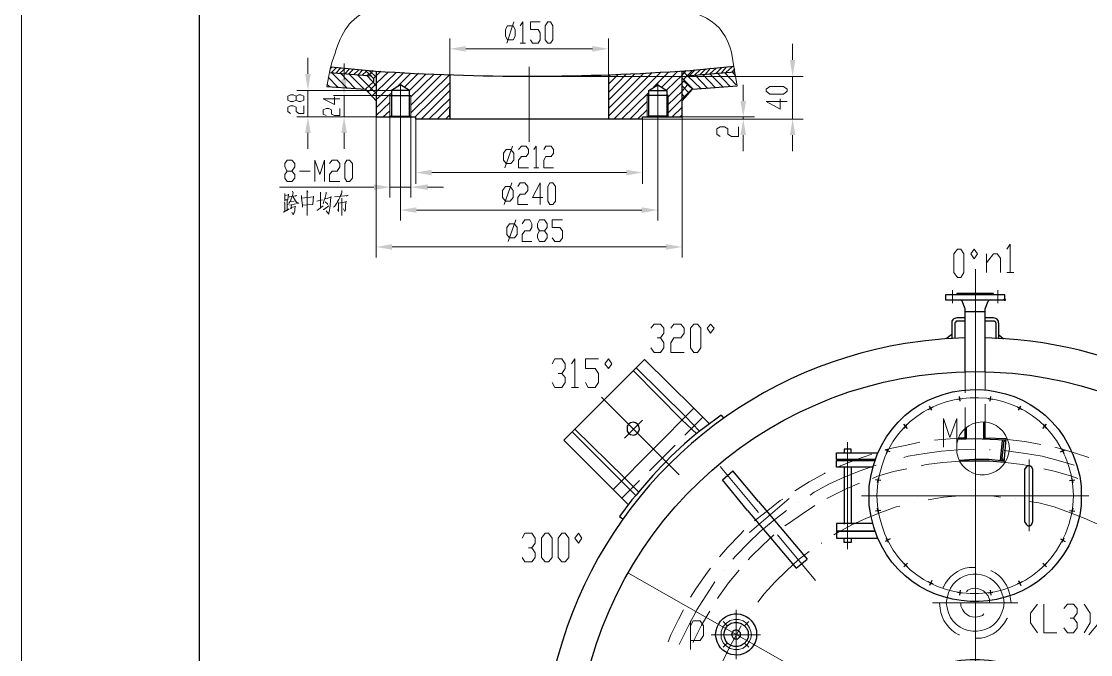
# Model space of a CAD drawing. Header units: millimetres. Extents: x 1435 to 2259, y 1083 to 2249.
# Drawn here: x 1435.3 to 1712.1, y 1474.4 to 1638.4 of the extents above; entities that cross this region are included whole.
import ezdxf

# ---------------------------------------------------------------- set-up
doc = ezdxf.new("R2010")
doc.units = ezdxf.units.MM
doc.layers.add('1', color=7, linetype='Continuous')

msp = doc.modelspace()

# ---------------------------------------------------------------- hatches: boundary and pattern name
h = msp.add_hatch(color=0)
h.dxf.hatch_style = 2
h.paths.add_polyline_path([(1550.37, 1632.02), (1550.37, 1630.58), (1546.23, 1631.3)])
h = msp.add_hatch(color=0)
h.dxf.hatch_style = 2
h.paths.add_polyline_path([(1583.13, 1632.02), (1583.13, 1630.58), (1587.27, 1631.3)])
h = msp.add_hatch(color=0)
h.dxf.hatch_style = 2
h.paths.add_polyline_path([(1634.25, 1628.42), (1635.69, 1628.42), (1634.97, 1624.1)])
h = msp.add_hatch(color=0)
h.dxf.hatch_style = 2
h.paths.add_polyline_path([(1508.79, 1624.82), (1510.23, 1624.82), (1509.51, 1620.5)])
h = msp.add_hatch(color=0)
h.dxf.hatch_style = 2
h.paths.add_polyline_path([(1518.15, 1623.38), (1519.59, 1623.38), (1518.87, 1619.24)])
h = msp.add_hatch(color=0)
h.dxf.hatch_style = 2
h.paths.add_polyline_path([(1621.47, 1617.8), (1622.91, 1617.8), (1622.19, 1613.66)])
h = msp.add_hatch(color=0)
h.dxf.hatch_style = 2
h.paths.add_polyline_path([(1508.79, 1609.52), (1510.23, 1609.52), (1509.51, 1613.66)])
h = msp.add_hatch(color=0)
h.dxf.hatch_style = 2
h.paths.add_polyline_path([(1518.15, 1609.52), (1519.59, 1609.52), (1518.87, 1613.66)])
h = msp.add_hatch(color=0)
h.dxf.hatch_style = 2
h.paths.add_polyline_path([(1621.47, 1608.98), (1622.91, 1608.98), (1622.19, 1613.12)])
h = msp.add_hatch(color=0)
h.dxf.hatch_style = 2
h.paths.add_polyline_path([(1634.25, 1608.98), (1635.69, 1608.98), (1634.97, 1613.12)])
h = msp.add_hatch(color=0)
h.dxf.hatch_style = 2
h.paths.add_polyline_path([(1541.55, 1599.98), (1541.55, 1598.54), (1537.41, 1599.26)])
h = msp.add_hatch(color=0)
h.dxf.hatch_style = 2
h.paths.add_polyline_path([(1591.95, 1599.98), (1591.95, 1598.54), (1596.09, 1599.26)])
h = msp.add_hatch(color=0)
h.dxf.hatch_style = 2
h.paths.add_polyline_path([(1526.61, 1596.2), (1526.61, 1594.76), (1530.75, 1595.48)])
h = msp.add_hatch(color=0)
h.dxf.hatch_style = 2
h.paths.add_polyline_path([(1540.47, 1596.2), (1540.47, 1594.76), (1536.15, 1595.48)])
h = msp.add_hatch(color=0)
h.dxf.hatch_style = 2
h.paths.add_polyline_path([(1537.59, 1590.26), (1537.59, 1588.82), (1533.45, 1589.54)])
h = msp.add_hatch(color=0)
h.dxf.hatch_style = 2
h.paths.add_polyline_path([(1595.91, 1590.26), (1595.91, 1588.82), (1600.05, 1589.54)])
h = msp.add_hatch(color=0)
h.dxf.hatch_style = 2
h.paths.add_polyline_path([(1531.29, 1580.72), (1531.29, 1579.28), (1527.15, 1580)])
h = msp.add_hatch(color=0)
h.dxf.hatch_style = 2
h.paths.add_polyline_path([(1602.21, 1580.72), (1602.21, 1579.28), (1606.35, 1580)])
h = msp.add_hatch(color=0)
h.dxf.hatch_style = 2
h.paths.add_polyline_path([(1689.87, 1565.96), (1689.51, 1566.14), (1689.51, 1566.5), (1689.87, 1566.68), (1690.23, 1566.5), (1690.23, 1566.14)])

# ---------------------------------------------------------------- linework, layer by layer
at = {"layer": '1', "color": 0, "lineweight": 9}
for points in [[(2259.21, 1082.84), (1435.35, 1082.84), (1435.35, 2249.06), (2259.21, 2249.06), (2259.21, 1082.84)], [(1561.17, 1633.64), (1560.63, 1634.54), (1560.63, 1636.34), (1561.17, 1637.24), (1562.61, 1637.24), (1563.15, 1636.34), (1563.15, 1634.54), (1562.61, 1633.64), (1561.17, 1633.64)], [(1560.99, 1632.74), (1562.79, 1638.32)], [(1564.41, 1637.24), (1565.13, 1638.32), (1565.13, 1632.74)], [(1567.11, 1633.64), (1567.65, 1632.74), (1569.09, 1632.74), (1569.63, 1633.64), (1569.63, 1635.44), (1569.09, 1636.34), (1567.11, 1636.34), (1567.11, 1638.32), (1569.63, 1638.32)], [(1571.61, 1632.74), (1570.89, 1633.64), (1570.89, 1637.24), (1571.61, 1638.32), (1572.33, 1638.32), (1572.87, 1637.24), (1572.87, 1633.64), (1572.33, 1632.74), (1571.61, 1632.74)], [(1546.23, 1624.64), (1546.23, 1634)], [(1587.27, 1624.64), (1587.27, 1634)], [(1550.37, 1631.3), (1583.13, 1631.3)], [(1564.41, 1632.74), (1565.85, 1632.74)], [(1634.97, 1628.42), (1634.97, 1632.56)], [(1509.51, 1624.82), (1509.51, 1628.96)], [(1518.87, 1623.38), (1518.87, 1627.52)], [(1515.45, 1626.62), (1515.09, 1625.18)], [(1515.27, 1626.08), (1515.81, 1626.62)], [(1515.63, 1625.18), (1516.89, 1626.44)], [(1519.59, 1621.22), (1515.63, 1625.18)], [(1516.71, 1625), (1517.97, 1626.26)], [(1517.79, 1625), (1519.23, 1626.26)], [(1521.75, 1621.04), (1517.97, 1625)], [(1519.05, 1624.82), (1520.31, 1626.08)], [(1520.13, 1624.82), (1521.39, 1626.08)], [(1524.09, 1620.86), (1520.13, 1624.82)], [(1521.39, 1624.64), (1522.65, 1625.9)], [(1522.47, 1624.46), (1523.73, 1625.9)], [(1523.55, 1624.46), (1524.63, 1625.54)], [(1524.63, 1625.72), (1524.45, 1625.72)], [(1524.81, 1624.28), (1525.35, 1625)], [(1527.15, 1623.92), (1525.35, 1625.72)], [(1526.43, 1625.72), (1525.53, 1624.64)], [(1527.15, 1624.28), (1528.41, 1625.54)], [(1527.15, 1622.3), (1530.39, 1625.36)], [(1527.15, 1620.14), (1532.37, 1625.18)], [(1534.35, 1625.18), (1528.41, 1619.24)], [(1532.73, 1621.58), (1536.15, 1625)], [(1534.53, 1621.4), (1538.13, 1625)], [(1535.79, 1620.5), (1540.11, 1624.82)], [(1536.15, 1618.88), (1542.09, 1624.64)], [(1536.15, 1616.72), (1544.07, 1624.64)], [(1536.15, 1614.74), (1546.23, 1624.64)], [(1566.75, 1626.62), (1566.75, 1607.18)], [(1587.27, 1613.84), (1598.61, 1625.18)], [(1587.27, 1615.82), (1596.45, 1625)], [(1587.27, 1619.96), (1591.95, 1624.82)], [(1587.27, 1617.98), (1594.11, 1624.82)], [(1587.27, 1624.1), (1587.63, 1624.64)], [(1587.27, 1622.12), (1589.79, 1624.64)], [(1588.71, 1613.12), (1600.77, 1625.18)], [(1598.97, 1621.4), (1602.93, 1625.36)], [(1601.13, 1621.4), (1605.27, 1625.54)], [(1607.43, 1625.72), (1606.35, 1624.46)], [(1607.61, 1624.46), (1606.53, 1625.54)], [(1608.15, 1624.28), (1609.77, 1625.9)], [(1608.69, 1625.36), (1608.51, 1625.72)], [(1609.59, 1624.46), (1611.03, 1625.9)], [(1610.85, 1624.46), (1612.47, 1626.08)], [(1614.99, 1621.22), (1611.75, 1624.64)], [(1612.29, 1624.64), (1613.73, 1626.26)], [(1613.55, 1624.82), (1615.17, 1626.26)], [(1616.97, 1621.4), (1613.55, 1624.82)], [(1614.99, 1624.82), (1616.61, 1626.44)], [(1618.77, 1621.58), (1615.53, 1625)], [(1616.43, 1625), (1617.87, 1626.62)], [(1620.39, 1621.94), (1617.33, 1625.18)], [(1617.69, 1625.18), (1619.31, 1626.62)], [(1619.13, 1625.18), (1620.03, 1626.08)], [(1620.21, 1624.28), (1619.31, 1625.36)], [(1515.09, 1621.58), (1514.37, 1622.12)], [(1517.25, 1621.4), (1514.73, 1623.92)], [(1525.35, 1621.58), (1522.47, 1624.46)], [(1526.43, 1622.66), (1524.63, 1624.46)], [(1527.15, 1622.3), (1525.53, 1620.5), (1524.99, 1620.14)], [(1525.89, 1624.28), (1526.07, 1624.28)], [(1527.15, 1621.76), (1526.43, 1622.66)], [(1527.15, 1624.28), (1526.61, 1623.74)], [(1533.45, 1621.94), (1533.45, 1606.46)], [(1537.23, 1613.66), (1546.23, 1622.48)], [(1566.75, 1624.1), (1637.67, 1624.1)], [(1600.05, 1622.3), (1600.05, 1606.46)], [(1602.39, 1620.68), (1606.35, 1624.46)], [(1602.75, 1618.88), (1606.35, 1622.48)], [(1606.89, 1623.2), (1606.35, 1623.74)], [(1606.89, 1623.02), (1606.35, 1622.48)], [(1607.79, 1621.94), (1606.35, 1620.32)], [(1608.15, 1619.78), (1606.35, 1621.76)], [(1609.23, 1620.86), (1606.89, 1623.2)], [(1611.21, 1621.04), (1607.79, 1624.28)], [(1613.01, 1621.04), (1609.77, 1624.46)], [(1622.19, 1617.8), (1622.19, 1621.94)], [(1634.97, 1624.1), (1634.97, 1613.12)], [(1508.43, 1617.98), (1507.71, 1617.62), (1507.17, 1617.62), (1506.45, 1617.98), (1506.45, 1619.06), (1505.73, 1619.42), (1505.01, 1619.42), (1504.29, 1619.06), (1504.29, 1617.98), (1505.01, 1617.62), (1505.73, 1617.62), (1506.45, 1617.98)], [(1506.45, 1619.06), (1507.17, 1619.42), (1507.71, 1619.42), (1508.43, 1619.06), (1508.43, 1617.98)], [(1531.11, 1620.5), (1506.63, 1620.5)], [(1509.51, 1620.5), (1509.51, 1613.66)], [(1530.75, 1619.24), (1516.17, 1619.24)], [(1518.87, 1619.24), (1518.87, 1613.66)], [(1527.15, 1619.78), (1526.43, 1620.5), (1525.35, 1621.58)], [(1527.15, 1620.14), (1526.25, 1619.24), (1526.07, 1619.06)], [(1527.15, 1618.16), (1528.41, 1619.24)], [(1527.15, 1616), (1530.39, 1619.24)], [(1530.39, 1619.24), (1531.11, 1619.78)], [(1530.75, 1613.66), (1530.75, 1619.24)], [(1536.15, 1613.66), (1536.15, 1619.24)], [(1538.85, 1613.12), (1546.23, 1620.5)], [(1590.69, 1613.12), (1597.71, 1619.96)], [(1597.35, 1613.66), (1597.35, 1619.24)], [(1602.75, 1616.9), (1606.35, 1620.32)], [(1602.75, 1613.66), (1602.75, 1619.24)], [(1608.87, 1620.86), (1606.35, 1618.34)], [(1607.07, 1618.7), (1606.35, 1619.6)], [(1633.53, 1620.32), (1632.63, 1619.6), (1629.03, 1619.6), (1628.13, 1620.32), (1628.13, 1620.86), (1629.03, 1621.58), (1632.63, 1621.58), (1633.53, 1620.86), (1633.53, 1620.32)], [(1505.01, 1614.56), (1504.29, 1615.1), (1504.29, 1616.18), (1505.01, 1616.54), (1505.73, 1616.54), (1506.45, 1616.18), (1506.45, 1615.1), (1507.17, 1614.56), (1508.43, 1614.56), (1508.43, 1616.54)], [(1516.35, 1618.88), (1516.35, 1616.9), (1513.47, 1618.34), (1517.79, 1618.34)], [(1527.15, 1618.16), (1527.15, 1617.98)], [(1527.15, 1614.02), (1530.75, 1617.44)], [(1540.83, 1613.12), (1546.23, 1618.34)], [(1542.99, 1613.12), (1546.23, 1616.36)], [(1592.85, 1613.12), (1597.35, 1617.62)], [(1602.75, 1614.74), (1606.35, 1618.34)], [(1631.73, 1618.34), (1631.73, 1615.64), (1628.13, 1617.62), (1633.53, 1617.62)], [(1530.75, 1613.66), (1506.63, 1613.66)], [(1514.19, 1614.02), (1513.47, 1614.38), (1513.47, 1615.46), (1514.19, 1615.82), (1514.91, 1615.82), (1515.63, 1615.46), (1515.63, 1614.38), (1516.35, 1614.02), (1517.79, 1614.02), (1517.79, 1615.82)], [(1530.75, 1613.66), (1516.17, 1613.66)], [(1527.15, 1613.66), (1527.15, 1577.3)], [(1528.95, 1613.66), (1530.75, 1615.28)], [(1530.75, 1613.66), (1530.75, 1592.78)], [(1536.15, 1613.66), (1536.15, 1592.78)], [(1545.15, 1613.12), (1546.23, 1614.2)], [(1594.83, 1613.12), (1597.35, 1615.46)], [(1603.83, 1613.66), (1606.35, 1616.18)], [(1605.81, 1613.66), (1606.35, 1614.2)], [(1606.35, 1613.66), (1606.35, 1577.3)], [(1606.35, 1613.66), (1625.07, 1613.66)], [(1622.19, 1613.66), (1622.19, 1613.12)], [(1537.41, 1613.12), (1537.41, 1596.38)], [(1566.75, 1613.12), (1637.67, 1613.12)], [(1596.09, 1613.12), (1596.09, 1596.38)], [(1616.25, 1608.62), (1615.35, 1609.16), (1615.35, 1610.6), (1616.25, 1611.14), (1617.33, 1611.14), (1618.23, 1610.6), (1618.23, 1609.16), (1619.13, 1608.62), (1620.93, 1608.62), (1620.93, 1611.14)], [(1622.19, 1613.12), (1625.07, 1613.12)], [(1509.51, 1609.52), (1509.51, 1605.38)], [(1518.87, 1609.52), (1518.87, 1605.38)], [(1533.45, 1609.52), (1533.45, 1586.84)], [(1600.05, 1609.52), (1600.05, 1586.84)], [(1622.19, 1608.98), (1622.19, 1604.84)], [(1634.97, 1608.98), (1634.97, 1604.84)], [(1560.81, 1601.6), (1560.09, 1602.5), (1560.09, 1604.3), (1560.81, 1605.2), (1562.07, 1605.2), (1562.79, 1604.3), (1562.79, 1602.5), (1562.07, 1601.6), (1560.81, 1601.6)], [(1560.45, 1600.52), (1562.43, 1606.1)], [(1564.05, 1605.2), (1564.77, 1606.1), (1566.03, 1606.1), (1566.57, 1605.2), (1566.57, 1604.3), (1566.03, 1603.4), (1564.77, 1603.4), (1564.05, 1602.5), (1564.05, 1600.52), (1566.57, 1600.52)], [(1568.01, 1605.2), (1568.55, 1606.1), (1568.55, 1600.52)], [(1570.53, 1605.2), (1571.07, 1606.1), (1572.51, 1606.1), (1573.05, 1605.2), (1573.05, 1604.3), (1572.51, 1603.4), (1571.07, 1603.4), (1570.53, 1602.5), (1570.53, 1600.52), (1573.05, 1600.52)], [(1504.11, 1596.92), (1503.57, 1597.82), (1503.57, 1598.72), (1504.11, 1599.62), (1505.37, 1599.62), (1506.09, 1600.7), (1506.09, 1601.6), (1505.37, 1602.5), (1504.11, 1602.5), (1503.57, 1601.6), (1503.57, 1600.7), (1504.11, 1599.62)], [(1511.31, 1596.92), (1511.31, 1602.5), (1512.57, 1598.72), (1513.83, 1602.5), (1513.83, 1596.92)], [(1515.09, 1601.6), (1515.81, 1602.5), (1517.07, 1602.5), (1517.79, 1601.6), (1517.79, 1600.7), (1517.07, 1599.62), (1515.81, 1599.62), (1515.09, 1598.72), (1515.09, 1596.92), (1517.79, 1596.92)], [(1519.59, 1596.92), (1519.05, 1597.82), (1519.05, 1601.6), (1519.59, 1602.5), (1520.31, 1602.5), (1521.03, 1601.6), (1521.03, 1597.82), (1520.31, 1596.92), (1519.59, 1596.92)], [(1505.37, 1599.62), (1506.09, 1598.72), (1506.09, 1597.82), (1505.37, 1596.92), (1504.11, 1596.92)], [(1507.35, 1599.62), (1510.05, 1599.62)], [(1568.01, 1600.52), (1569.27, 1600.52)], [(1541.55, 1599.26), (1591.95, 1599.26)], [(1526.61, 1595.48), (1502.13, 1595.48)], [(1505.55, 1594.4), (1505.73, 1594.04), (1505.55, 1593.32), (1505.19, 1592.42), (1505.01, 1591.88), (1504.65, 1591.52), (1504.65, 1591.34)], [(1509.33, 1594.58), (1509.51, 1594.22), (1509.33, 1594.4), (1509.33, 1588.1), (1509.33, 1588.28), (1509.33, 1588.64)], [(1512.75, 1594.22), (1512.75, 1594.04), (1512.75, 1590.26)], [(1514.19, 1594.22), (1514.19, 1593.86), (1514.01, 1592.78), (1513.65, 1591.88), (1513.47, 1591.16)], [(1536.15, 1595.48), (1530.75, 1595.48)], [(1540.47, 1595.48), (1544.61, 1595.48)], [(1560.63, 1591.88), (1559.91, 1592.78), (1559.91, 1594.58), (1560.63, 1595.66), (1561.89, 1595.66), (1562.61, 1594.58), (1562.61, 1592.78), (1561.89, 1591.88), (1560.63, 1591.88)], [(1560.27, 1590.98), (1562.25, 1596.56)], [(1563.87, 1595.66), (1564.41, 1596.56), (1565.67, 1596.56), (1566.39, 1595.66), (1566.39, 1594.58), (1565.67, 1593.68), (1564.41, 1593.68), (1563.87, 1592.78), (1563.87, 1590.98), (1566.39, 1590.98)], [(1570.35, 1592.78), (1567.65, 1592.78), (1569.63, 1596.56), (1569.63, 1590.98)], [(1572.15, 1590.98), (1571.61, 1591.88), (1571.61, 1595.66), (1572.15, 1596.56), (1572.87, 1596.56), (1573.59, 1595.66), (1573.59, 1591.88), (1572.87, 1590.98), (1572.15, 1590.98)], [(1503.39, 1591.52), (1503.57, 1591.34), (1503.57, 1589.18), (1503.21, 1589), (1504.65, 1589.9)], [(1503.57, 1593.86), (1503.57, 1591.88), (1503.57, 1592.24), (1504.29, 1592.24), (1504.29, 1592.24), (1504.47, 1593.68), (1504.47, 1593.5), (1503.57, 1593.32)], [(1504.11, 1592.24), (1504.11, 1589.36)], [(1504.65, 1592.96), (1504.83, 1592.96), (1506.63, 1593.32), (1506.63, 1593.32), (1506.27, 1593.14)], [(1505.91, 1591.88), (1505.19, 1591.7)], [(1505.73, 1592.96), (1506.63, 1591.34), (1507.17, 1591.34), (1506.63, 1591.52), (1506.45, 1591.7)], [(1507.89, 1593.32), (1507.89, 1592.6), (1508.07, 1590.8), (1508.07, 1590.26)], [(1507.89, 1592.6), (1510.95, 1592.96), (1510.95, 1593.14), (1510.77, 1590.98), (1510.77, 1590.98), (1508.07, 1590.8)], [(1511.85, 1591.88), (1513.29, 1592.24)], [(1514.01, 1591.7), (1514.55, 1591.16), (1514.55, 1590.98)], [(1516.35, 1592.96), (1519.95, 1593.32), (1519.77, 1593.32), (1519.41, 1593.14)], [(1517.25, 1591.7), (1517.43, 1591.16), (1517.43, 1589.18), (1517.25, 1589.54), (1517.43, 1590.08)], [(1517.43, 1591.34), (1519.41, 1591.7), (1519.41, 1591.88), (1519.23, 1590.8), (1519.23, 1589.9), (1519.23, 1589.54), (1519.05, 1589.18), (1519.05, 1589.18), (1518.69, 1589.9), (1519.05, 1589.18)], [(1518.33, 1592.6), (1518.33, 1592.42), (1518.33, 1592.24), (1518.33, 1588.1), (1518.33, 1589)], [(1504.65, 1591.16), (1504.11, 1590.98)], [(1504.83, 1590.8), (1506.27, 1591.16)], [(1505.37, 1590.8), (1505.19, 1590.44), (1505.19, 1589.9), (1505.01, 1590.08), (1505.55, 1590.26), (1506.27, 1590.44), (1506.27, 1590.44), (1506.09, 1590.08), (1506.09, 1589.36), (1505.91, 1588.82), (1505.73, 1588.46), (1505.73, 1588.28), (1505.37, 1589), (1505.73, 1588.28)], [(1511.85, 1589.54), (1512.03, 1589.54), (1513.47, 1590.62)], [(1513.47, 1589.72), (1513.65, 1589.72), (1514.91, 1590.62)], [(1537.59, 1589.54), (1595.91, 1589.54)], [(1561.71, 1582.34), (1560.99, 1583.24), (1560.99, 1585.04), (1561.71, 1585.94), (1562.97, 1585.94), (1563.69, 1585.04), (1563.69, 1583.24), (1562.97, 1582.34), (1561.71, 1582.34)], [(1561.35, 1581.44), (1563.33, 1587.02)], [(1564.95, 1585.94), (1565.67, 1587.02), (1566.93, 1587.02), (1567.47, 1585.94), (1567.47, 1585.04), (1566.93, 1584.14), (1565.67, 1584.14), (1564.95, 1583.24), (1564.95, 1581.44), (1567.47, 1581.44)], [(1569.45, 1581.44), (1568.91, 1582.34), (1568.91, 1583.24), (1569.45, 1584.14), (1570.71, 1584.14), (1571.43, 1585.04), (1571.43, 1585.94), (1570.71, 1587.02), (1569.45, 1587.02), (1568.91, 1585.94), (1568.91, 1585.04), (1569.45, 1584.14)], [(1572.69, 1582.34), (1573.41, 1581.44), (1574.67, 1581.44), (1575.39, 1582.34), (1575.39, 1584.14), (1574.67, 1585.04), (1572.69, 1585.04), (1572.69, 1587.02), (1575.39, 1587.02)], [(1570.71, 1584.14), (1571.43, 1583.24), (1571.43, 1582.34), (1570.71, 1581.44), (1569.45, 1581.44)], [(1690.41, 1579.46), (1691.31, 1580.72), (1691.31, 1573.34)], [(1531.29, 1580), (1602.21, 1580)], [(1677.63, 1572.08), (1676.73, 1573.34), (1676.73, 1578.2), (1677.63, 1579.46), (1678.53, 1579.46), (1679.25, 1578.2), (1679.25, 1573.34), (1678.53, 1572.08), (1677.63, 1572.08)], [(1681.05, 1578.2), (1681.95, 1579.46), (1682.85, 1578.2), (1681.95, 1576.94), (1681.05, 1578.2)], [(1685.19, 1573.34), (1685.19, 1578.2)], [(1685.19, 1575.86), (1686.99, 1578.2), (1687.89, 1578.2), (1688.79, 1577.12), (1688.79, 1573.34)], [(1682.31, 1454.36), (1682.31, 1574.24)], [(1690.41, 1573.34), (1692.21, 1573.34)], [(1676.37, 1565.42), (1676.37, 1568.84)], [(1688.07, 1565.42), (1688.07, 1568.84)], [(1598.25, 1558.94), (1599.15, 1560.02), (1600.77, 1560.02), (1601.67, 1558.94), (1601.67, 1557.68), (1600.77, 1556.42), (1599.87, 1556.42)], [(1603.47, 1558.94), (1604.19, 1560.02), (1605.99, 1560.02), (1606.89, 1558.94), (1606.89, 1557.68), (1605.99, 1556.42), (1604.19, 1556.42), (1603.47, 1555.16), (1603.47, 1552.64), (1606.89, 1552.64)], [(1609.41, 1552.64), (1608.51, 1553.9), (1608.51, 1558.94), (1609.41, 1560.02), (1610.31, 1560.02), (1611.21, 1558.94), (1611.21, 1553.9), (1610.31, 1552.64), (1609.41, 1552.64)], [(1612.83, 1558.94), (1613.73, 1560.02), (1614.63, 1558.94), (1613.73, 1557.68), (1612.83, 1558.94)], [(1600.77, 1556.42), (1601.67, 1555.16), (1601.67, 1553.9), (1600.77, 1552.64), (1599.15, 1552.64), (1598.25, 1553.9)], [(1572.69, 1549.76), (1573.41, 1551.02), (1575.21, 1551.02), (1576.11, 1549.76), (1576.11, 1548.5), (1575.21, 1547.24), (1574.31, 1547.24)], [(1577.73, 1549.76), (1578.63, 1551.02), (1578.63, 1543.64)], [(1581.33, 1544.9), (1582.05, 1543.64), (1583.85, 1543.64), (1584.75, 1544.9), (1584.75, 1547.24), (1583.85, 1548.5), (1581.33, 1548.5), (1581.33, 1551.02), (1584.75, 1551.02)], [(1586.37, 1549.76), (1587.27, 1551.02), (1588.17, 1549.76), (1587.27, 1548.5), (1586.37, 1549.76)], [(1575.21, 1547.24), (1576.11, 1546.16), (1576.11, 1544.9), (1575.21, 1543.64), (1573.41, 1543.64), (1572.69, 1544.9)], [(1679.61, 1542.2), (1679.61, 1547.78)], [(1684.83, 1543.1), (1684.83, 1547.78)], [(1682.31, 1544.9), (1682.31, 1486.22)], [(1577.73, 1543.64), (1579.53, 1543.64)], [(1605.63, 1520.96), (1585.47, 1541.12)], [(1684.83, 1534.64), (1684.83, 1539.32)], [(1607.25, 1536.08), (1610.85, 1532.3)], [(1679.61, 1532.84), (1679.61, 1538.42)], [(1591.41, 1530.5), (1596.09, 1535.18)], [(1606.35, 1535.18), (1610.13, 1531.58)], [(1607.07, 1531.22), (1611.75, 1535.9)], [(1674.03, 1528.16), (1674.03, 1535.54), (1675.65, 1530.68), (1677.45, 1535.54), (1677.45, 1528.16)], [(1677.99, 1530.5), (1673.49, 1530.14), (1671.69, 1529.96)], [(1597.89, 1522.04), (1604.55, 1528.7)], [(1649.19, 1529.42), (1649.19, 1501.7)], [(1667.91, 1529.42), (1664.49, 1528.7), (1660.17, 1527.8), (1658.91, 1527.44)], [(1699.23, 1528.88), (1695.09, 1529.6), (1690.59, 1530.14)], [(1711.65, 1525.46), (1708.41, 1526.54), (1704.09, 1527.8), (1702.83, 1528.16)], [(1655.49, 1526.36), (1651.53, 1524.92), (1647.39, 1523.3), (1646.85, 1522.94)], [(1682.31, 1527.62), (1677.81, 1527.44), (1673.49, 1527.08), (1669.17, 1526.54), (1664.85, 1525.82), (1663.77, 1525.46)], [(1685.91, 1527.44), (1686.09, 1527.44)], [(1707.87, 1523.48), (1703.73, 1524.74), (1699.59, 1525.82), (1695.27, 1526.54), (1690.95, 1527.08), (1689.69, 1527.26)], [(1696.17, 1506.38), (1696.17, 1524.92)], [(1626.15, 1511.24), (1616.25, 1523.12)], [(1656.57, 1523.48), (1652.43, 1522.04), (1648.29, 1520.42), (1644.51, 1518.62), (1640.55, 1516.46), (1639.47, 1515.74)], [(1664.49, 1522.58), (1661.07, 1521.86), (1656.93, 1520.6), (1655.67, 1520.06)], [(1660.17, 1524.56), (1660.17, 1524.56)], [(1678.35, 1524.56), (1673.85, 1524.2), (1669.53, 1523.66), (1668.27, 1523.3)], [(1696.17, 1523.3), (1694.37, 1523.66), (1690.05, 1524.2)], [(1708.77, 1520.06), (1707.15, 1520.6), (1703.01, 1521.86), (1699.95, 1522.58)], [(1711.47, 1522.22), (1711.47, 1522.22)], [(1590.69, 1514.84), (1595.37, 1519.52)], [(1591.41, 1520.24), (1595.01, 1516.64)], [(1643.43, 1521.5), (1643.25, 1521.32), (1639.29, 1519.16), (1635.51, 1516.82)], [(1590.69, 1519.34), (1594.29, 1515.74)], [(1652.25, 1518.8), (1648.83, 1517.36), (1644.87, 1515.38), (1643.79, 1514.84)], [(1711.65, 1479.56), (1745.13, 1519.34)], [(1623.81, 1506.02), (1634.07, 1514.84)], [(1632.45, 1514.66), (1631.73, 1514.3), (1628.13, 1511.42), (1625.07, 1509.08)], [(1711.65, 1515.56), (1652.79, 1515.56)], [(1688.79, 1515.2), (1686.45, 1515.56), (1682.31, 1515.56), (1678.17, 1515.56), (1674.03, 1515.2), (1670.07, 1514.48)], [(1692.57, 1514.84), (1692.57, 1514.84)], [(1713.99, 1508.18), (1710.39, 1509.8), (1706.61, 1511.24), (1702.65, 1512.68), (1698.69, 1513.76), (1696.17, 1514.12)], [(1633.35, 1511.78), (1629.93, 1509.08), (1626.51, 1506.2), (1623.45, 1503.32), (1620.39, 1500.08), (1619.49, 1499.18)], [(1640.73, 1513.04), (1637.49, 1510.88), (1633.89, 1508.36), (1632.99, 1507.82)], [(1636.41, 1513.76), (1636.41, 1513.76)], [(1662.69, 1512.86), (1661.79, 1512.68), (1657.83, 1511.24), (1654.05, 1509.8), (1650.27, 1508), (1646.67, 1506.02), (1645.59, 1505.48)], [(1666.47, 1513.76), (1666.47, 1513.76)], [(1628.67, 1508.36), (1628.67, 1508.36)], [(1564.95, 1504.58), (1565.67, 1505.84), (1567.47, 1505.84), (1568.37, 1504.58), (1568.37, 1503.32), (1567.47, 1502.06), (1566.57, 1502.06)], [(1570.89, 1498.46), (1569.99, 1499.54), (1569.99, 1504.58), (1570.89, 1505.84), (1571.79, 1505.84), (1572.69, 1504.58), (1572.69, 1499.54), (1571.79, 1498.46), (1570.89, 1498.46)], [(1575.21, 1498.46), (1574.31, 1499.54), (1574.31, 1504.58), (1575.21, 1505.84), (1576.11, 1505.84), (1577.01, 1504.58), (1577.01, 1499.54), (1576.11, 1498.46), (1575.21, 1498.46)], [(1578.63, 1504.58), (1579.53, 1505.84), (1580.43, 1504.58), (1579.53, 1503.32), (1578.63, 1504.58)], [(1622.37, 1506.56), (1621.29, 1505.48), (1618.23, 1502.24), (1616.07, 1499.72)], [(1630.11, 1505.48), (1627.23, 1502.78), (1624.17, 1499.72), (1623.45, 1499)], [(1640.91, 1493.6), (1631.01, 1505.48)], [(1642.35, 1503.32), (1642.53, 1503.32)], [(1567.47, 1502.06), (1568.37, 1500.8), (1568.37, 1499.54), (1567.47, 1498.46), (1565.67, 1498.46), (1564.95, 1499.54)], [(1639.29, 1501.16), (1636.41, 1499), (1633.35, 1496.12), (1630.47, 1493.24), (1627.59, 1490.18), (1625.97, 1488.02)], [(1642.35, 1467.14), (1592.31, 1495.58)], [(1613.73, 1496.84), (1612.47, 1495.22), (1609.95, 1491.44), (1608.51, 1489.28)], [(1621.11, 1496.3), (1618.41, 1493.06), (1615.89, 1489.46), (1615.53, 1488.92)], [(1617.15, 1496.3), (1617.15, 1496.3)], [(1614.81, 1493.24), (1612.47, 1489.64), (1610.13, 1486.04), (1608.15, 1482.26), (1606.17, 1478.3), (1605.63, 1477.04)], [(1693.29, 1487.84), (1671.15, 1487.84)], [(1685.91, 1487.84), (1686.09, 1487.84)], [(1691.49, 1487.84), (1691.49, 1487.84)], [(1698.33, 1487.48), (1696.53, 1485.14), (1696.53, 1482.62), (1698.33, 1480.1)], [(1699.95, 1487.48), (1699.95, 1480.1), (1703.37, 1480.1)], [(1705.17, 1486.4), (1706.07, 1487.48), (1707.69, 1487.48), (1708.59, 1486.4), (1708.59, 1485.14), (1707.69, 1483.88), (1706.79, 1483.88)], [(1710.39, 1487.48), (1712.01, 1485.14), (1712.01, 1482.62), (1710.39, 1480.1)], [(1606.71, 1486.04), (1605.45, 1483.52), (1603.47, 1479.56), (1602.75, 1477.76)], [(1613.55, 1485.68), (1611.39, 1482.08), (1609.41, 1478.12), (1609.23, 1477.58)], [(1620.39, 1486.04), (1620.39, 1473.26)], [(1623.81, 1484.96), (1623.81, 1484.96)], [(1707.69, 1483.88), (1708.59, 1482.62), (1708.59, 1481.36), (1707.69, 1480.1), (1706.07, 1480.1), (1705.17, 1481.36)], [(1608.51, 1475.78), (1608.51, 1483.16)], [(1608.51, 1481.9), (1609.23, 1483.16), (1611.03, 1483.16), (1611.93, 1481.9), (1611.93, 1479.38), (1611.03, 1478.12), (1608.51, 1478.12)], [(1621.65, 1481.9), (1620.57, 1479.92), (1618.59, 1476.32), (1616.79, 1472.54), (1615.35, 1468.76), (1614.09, 1464.8), (1613.91, 1464.8)], [(1618.05, 1481.9), (1616.97, 1482.98)], [(1622.55, 1481.9), (1623.63, 1482.98)], [(1626.69, 1479.56), (1613.91, 1479.56)], [(1618.05, 1477.4), (1616.97, 1476.32)], [(1622.55, 1477.4), (1623.63, 1476.32)]]:
    msp.add_lwpolyline(points, dxfattribs=at)
at = {"layer": '1', "color": 0, "lineweight": 25}
for points in [[(2240.67, 1101.2), (1481.43, 1101.2), (1481.43, 2230.7), (2240.67, 2230.7), (2240.67, 1101.2)], [(1515.09, 1625.18), (1526.07, 1624.28)], [(1526.61, 1622.84), (1526.61, 1623.56), (1524.45, 1625.72)], [(1527.15, 1625.54), (1527.15, 1613.66), (1537.41, 1613.66)], [(1546.23, 1624.64), (1546.23, 1613.12)], [(1587.27, 1624.64), (1587.27, 1613.12)], [(1606.35, 1613.66), (1606.35, 1625.54)], [(1606.89, 1622.84), (1606.89, 1623.56), (1609.05, 1625.72)], [(1607.43, 1624.28), (1620.03, 1625.36)], [(1526.61, 1622.84), (1524.45, 1620.86), (1527.15, 1617.8)], [(1536.33, 1613.66), (1535.79, 1613.84), (1535.79, 1620.5), (1533.45, 1621.94), (1531.11, 1620.5), (1531.11, 1613.84), (1530.57, 1613.66)], [(1597.17, 1613.66), (1597.71, 1613.84), (1597.71, 1620.5), (1600.05, 1621.94), (1602.39, 1620.5), (1602.39, 1613.84), (1602.93, 1613.66)], [(1606.89, 1622.84), (1609.05, 1620.86), (1606.35, 1617.8)], [(1609.05, 1620.86), (1620.57, 1621.76)], [(1514.37, 1621.58), (1524.45, 1620.86)], [(1530.75, 1619.24), (1536.15, 1619.24)], [(1535.79, 1620.5), (1531.11, 1620.5)], [(1602.75, 1619.24), (1597.35, 1619.24)], [(1597.71, 1620.5), (1602.39, 1620.5)], [(1531.11, 1613.84), (1535.79, 1613.84)], [(1596.09, 1613.12), (1537.41, 1613.12), (1537.41, 1613.66)], [(1546.23, 1613.66), (1546.23, 1615.64)], [(1596.09, 1613.12), (1596.09, 1613.66), (1606.35, 1613.66)], [(1602.39, 1613.84), (1597.71, 1613.84)], [(1674.57, 1566.32), (1689.87, 1566.32), (1689.87, 1567.58), (1674.57, 1567.58), (1674.57, 1566.32)], [(1686.99, 1567.58), (1686.99, 1567.94), (1677.45, 1567.94), (1677.45, 1567.58)], [(1679.61, 1563.26), (1679.61, 1563.98), (1678.89, 1565.96), (1678.71, 1566.14), (1678.35, 1566.32)], [(1684.83, 1563.26), (1684.83, 1563.98), (1685.55, 1565.96)], [(1686.09, 1566.32), (1685.73, 1566.14), (1685.55, 1565.96)], [(1677.45, 1561.64), (1676.91, 1561.46), (1676.55, 1561.28), (1676.19, 1560.74), (1676.19, 1560.38)], [(1679.61, 1561.64), (1677.45, 1561.64)], [(1679.61, 1547.78), (1679.61, 1563.26), (1684.83, 1563.26)], [(1684.83, 1547.78), (1684.83, 1563.26)], [(1686.99, 1561.64), (1684.83, 1561.64)], [(1688.25, 1560.38), (1688.25, 1560.74), (1687.89, 1561.28), (1687.53, 1561.46), (1686.99, 1561.64)], [(1676.19, 1560.38), (1676.19, 1556.24)], [(1677.45, 1560.74), (1677.27, 1560.74), (1677.09, 1560.56), (1676.91, 1560.38)], [(1676.91, 1560.38), (1676.91, 1556.42)], [(1679.61, 1560.74), (1677.45, 1560.74)], [(1686.99, 1560.74), (1684.83, 1560.74)], [(1687.53, 1560.38), (1687.53, 1560.56), (1687.17, 1560.74), (1686.99, 1560.74)], [(1687.53, 1560.38), (1687.53, 1556.24)], [(1688.25, 1560.38), (1688.25, 1556.24)], [(1676.19, 1557.32), (1674.75, 1556.24)], [(1688.25, 1557.32), (1689.51, 1556.24)], [(1588.53, 1517.18), (1575.75, 1529.96), (1596.63, 1550.84), (1609.41, 1538.24)], [(1593.75, 1547.96), (1606.35, 1535.18)], [(1594.47, 1548.68), (1607.25, 1536.08)], [(1670.97, 1537.7), (1670.43, 1538.78)], [(1677.63, 1540.58), (1678.89, 1540.76)], [(1678.35, 1540.04), (1678.17, 1541.3)], [(1685.55, 1540.76), (1686.81, 1540.58)], [(1686.09, 1540.04), (1686.27, 1541.3)], [(1693.47, 1537.7), (1694.01, 1538.78)], [(1609.41, 1538.24), (1588.53, 1517.18), (1592.49, 1513.22)], [(1609.41, 1538.24), (1613.37, 1534.28)], [(1616.43, 1536.44), (1617.15, 1535.54)], [(1670.07, 1537.88), (1671.33, 1538.6)], [(1693.11, 1538.6), (1694.37, 1537.88)], [(1595.37, 1532.84), (1595.19, 1533.56), (1594.83, 1534.1), (1594.29, 1534.46), (1593.75, 1534.64), (1593.03, 1534.46), (1592.49, 1534.1), (1592.13, 1533.56), (1592.13, 1532.84), (1592.13, 1532.3), (1592.49, 1531.76), (1593.03, 1531.4), (1593.75, 1531.22), (1594.29, 1531.4), (1594.83, 1531.76), (1595.19, 1532.3), (1595.37, 1532.84)], [(1664.67, 1533.02), (1663.77, 1534.1)], [(1663.77, 1533.02), (1664.67, 1534.1)], [(1679.97, 1530.32), (1679.97, 1533.2)], [(1684.47, 1530.32), (1684.47, 1534.64)], [(1684.83, 1530.32), (1684.83, 1534.64)], [(1699.77, 1533.02), (1700.67, 1534.1)], [(1699.77, 1534.1), (1700.67, 1533.02)], [(1577.91, 1532.12), (1590.69, 1519.34)], [(1578.63, 1532.84), (1591.41, 1520.24)], [(1679.61, 1530.5), (1677.99, 1530.5)], [(1679.61, 1530.32), (1679.61, 1532.84)], [(1690.23, 1530.32), (1684.83, 1530.5)], [(1659.27, 1526.54), (1659.81, 1527.8)], [(1690.23, 1529.96), (1686.09, 1530.14), (1681.95, 1530.32), (1677.81, 1530.14)], [(1688.79, 1524.74), (1689.33, 1529.96)], [(1689.15, 1524.56), (1689.69, 1529.96)], [(1689.69, 1524.2), (1690.23, 1530.32)], [(1690.23, 1529.96), (1689.69, 1529.6)], [(1704.63, 1527.8), (1705.17, 1526.54)], [(1656.39, 1524.92), (1646.31, 1524.92), (1646.31, 1526.72), (1657.11, 1526.72)], [(1650.09, 1526.72), (1650.09, 1527.62), (1648.29, 1527.62), (1648.29, 1526.72)], [(1660.17, 1526.9), (1658.91, 1527.44)], [(1689.69, 1524.56), (1685.73, 1524.92), (1681.95, 1524.92), (1678.17, 1524.74)], [(1689.69, 1524.56), (1689.33, 1525.1)], [(1704.27, 1526.9), (1705.53, 1527.44)], [(1655.67, 1522.94), (1646.31, 1522.94), (1646.31, 1524.74), (1656.21, 1524.74)], [(1648.29, 1522.94), (1648.29, 1508.18)], [(1650.09, 1522.94), (1650.09, 1508.18)], [(1689.69, 1524.2), (1685.91, 1524.56), (1682.13, 1524.56), (1678.35, 1524.56)], [(1697.07, 1522.58), (1696.89, 1522.94), (1696.35, 1523.3), (1695.81, 1523.3), (1695.45, 1522.94), (1695.09, 1522.58)], [(1695.09, 1508.72), (1695.09, 1522.58)], [(1697.07, 1522.58), (1697.07, 1508.72)], [(1616.79, 1519.7), (1619.49, 1522.04)], [(1623.27, 1511.78), (1616.79, 1519.7)], [(1626.15, 1514.12), (1619.49, 1522.04)], [(1657.83, 1519.52), (1656.39, 1519.7)], [(1656.93, 1518.98), (1657.29, 1520.24)], [(1706.61, 1519.52), (1708.05, 1519.7)], [(1707.15, 1520.24), (1707.51, 1518.98)], [(1626.15, 1514.12), (1638.75, 1499.18)], [(1623.27, 1511.78), (1635.87, 1496.84)], [(1657.83, 1511.78), (1656.39, 1511.6)], [(1657.29, 1510.88), (1656.93, 1512.32)], [(1706.61, 1511.78), (1708.05, 1511.6)], [(1707.51, 1512.32), (1707.15, 1510.88)], [(1655.67, 1508.36), (1646.31, 1508.36), (1646.31, 1506.38), (1656.21, 1506.38)], [(1695.09, 1508.72), (1695.45, 1508.18), (1695.81, 1507.82), (1696.35, 1507.82), (1696.89, 1508.18), (1697.07, 1508.72)], [(1656.39, 1506.38), (1646.31, 1506.38), (1646.31, 1504.58), (1657.11, 1504.58)], [(1650.09, 1504.58), (1650.09, 1503.5), (1648.29, 1503.5), (1648.29, 1504.58)], [(1660.17, 1504.4), (1658.91, 1503.68)], [(1659.81, 1503.5), (1659.27, 1504.58)], [(1704.27, 1504.4), (1705.53, 1503.68)], [(1705.17, 1504.58), (1704.63, 1503.5)], [(1635.87, 1496.84), (1638.75, 1499.18)], [(1664.67, 1498.1), (1663.77, 1497.2)], [(1664.67, 1497.2), (1663.77, 1498.1)], [(1699.77, 1498.1), (1700.67, 1497.2)], [(1700.67, 1498.1), (1699.77, 1497.2)], [(1671.33, 1492.7), (1670.07, 1493.24)], [(1670.97, 1493.6), (1670.43, 1492.34)], [(1694.37, 1493.24), (1693.11, 1492.7)], [(1693.47, 1493.6), (1694.01, 1492.34)], [(1678.89, 1490.36), (1677.63, 1490.54)], [(1678.35, 1491.08), (1678.17, 1489.82)], [(1686.81, 1490.54), (1685.55, 1490.36)], [(1686.09, 1491.08), (1686.27, 1489.82)], [(1621.47, 1479.56), (1621.47, 1480.1), (1621.11, 1480.46), (1620.75, 1480.64), (1620.39, 1480.82), (1619.85, 1480.64), (1619.49, 1480.46), (1619.31, 1480.1), (1619.13, 1479.56), (1619.31, 1479.2), (1619.49, 1478.84), (1619.85, 1478.48), (1620.39, 1478.48), (1620.75, 1478.48), (1621.11, 1478.84), (1621.47, 1479.2), (1621.47, 1479.56)]]:
    msp.add_lwpolyline(points, dxfattribs=at)
at = {"layer": '1', "color": 0, "lineweight": 9}
for points, knots in [([(1514.37, 1621.58), (1514.37, 1621.58), (1515.27, 1626.08), (1515.27, 1626.08), (1515.27, 1626.08), (1515.81, 1628.06), (1515.81, 1628.06), (1515.81, 1628.06), (1516.53, 1630.22), (1516.53, 1630.22), (1518.15, 1635.26), (1520.31, 1639.4), (1525.53, 1641.38), (1525.53, 1641.38), (1527.33, 1642.1), (1527.33, 1642.1), (1527.33, 1642.1), (1529.13, 1642.46), (1529.13, 1642.46), (1538.85, 1644.44), (1549.83, 1642.1), (1559.73, 1641.92), (1559.73, 1641.92), (1567.65, 1641.92), (1567.65, 1641.92), (1567.65, 1641.92), (1575.39, 1642.28), (1575.39, 1642.28), (1575.39, 1642.28), (1583.31, 1642.46), (1583.31, 1642.46), (1591.41, 1642.64), (1601.13, 1643.18), (1609.05, 1640.84), (1609.05, 1640.84), (1610.85, 1640.12), (1610.85, 1640.12), (1610.85, 1640.12), (1612.65, 1639.22), (1612.65, 1639.22), (1616.25, 1637.42), (1618.05, 1634.18), (1619.13, 1630.4), (1619.13, 1630.4), (1619.49, 1628.24), (1619.49, 1628.24), (1619.49, 1628.24), (1619.85, 1626.08), (1619.85, 1626.08), (1619.85, 1626.08), (1620.57, 1621.76), (1620.57, 1621.76)], [0, 0, 0, 0, 1, 1, 1, 2, 2, 2, 3, 3, 3, 4, 4, 4, 5, 5, 5, 6, 6, 6, 7, 7, 7, 8, 8, 8, 9, 9, 9, 10, 10, 10, 11, 11, 11, 12, 12, 12, 13, 13, 13, 14, 14, 14, 15, 15, 15, 16, 16, 16, 17, 17, 17, 17]), ([(1518.33, 1594.58), (1518.33, 1594.58), (1518.33, 1594.22), (1518.33, 1594.22), (1517.97, 1593.14), (1517.07, 1591.34), (1516.35, 1590.44), (1516.35, 1590.44), (1516.17, 1590.26), (1516.17, 1590.26)], [0, 0, 0, 0, 1, 1, 1, 2, 2, 2, 3, 3, 3, 3]), ([(1514.01, 1592.6), (1514.01, 1592.6), (1514.19, 1592.42), (1514.19, 1592.42), (1514.19, 1592.42), (1515.63, 1592.96), (1515.63, 1592.96), (1515.63, 1592.96), (1515.45, 1592.96), (1515.45, 1592.96), (1515.45, 1592.96), (1515.45, 1592.6), (1515.45, 1592.6), (1515.27, 1591.52), (1515.27, 1589.72), (1514.91, 1588.64), (1514.91, 1588.64), (1514.91, 1588.46), (1514.91, 1588.46), (1514.91, 1588.46), (1514.19, 1589.36), (1514.19, 1589.36), (1514.19, 1589.36), (1514.91, 1588.46), (1514.91, 1588.46)], [0, 0, 0, 0, 1, 1, 1, 2, 2, 2, 3, 3, 3, 4, 4, 4, 5, 5, 5, 6, 6, 6, 7, 7, 7, 8, 8, 8, 8]), ([(1707.69, 1515.56), (1707.69, 1515.56), (1707.51, 1518.08), (1707.51, 1518.08), (1707.51, 1518.08), (1707.15, 1520.6), (1707.15, 1520.6), (1700.67, 1549.04), (1660.53, 1547.24), (1656.93, 1518.08), (1656.93, 1518.08), (1656.75, 1515.56), (1656.75, 1515.56), (1656.75, 1515.56), (1656.93, 1513.04), (1656.93, 1513.04), (1660.53, 1484.06), (1700.67, 1482.08), (1707.15, 1510.7), (1707.15, 1510.7), (1707.51, 1513.04), (1707.51, 1513.04), (1707.51, 1513.04), (1707.69, 1515.56), (1707.69, 1515.56)], [0, 0, 0, 0, 1, 1, 1, 2, 2, 2, 3, 3, 3, 4, 4, 4, 5, 5, 5, 6, 6, 6, 7, 7, 7, 8, 8, 8, 8]), ([(1691.13, 1527.8), (1691.13, 1527.8), (1690.95, 1529.06), (1690.95, 1529.06), (1690.95, 1529.06), (1690.59, 1530.14), (1690.59, 1530.14), (1688.07, 1536.8), (1678.71, 1535.9), (1677.45, 1529.06), (1677.45, 1529.06), (1677.45, 1527.8), (1677.45, 1527.8), (1677.45, 1527.8), (1677.45, 1526.72), (1677.45, 1526.72), (1678.71, 1519.7), (1688.07, 1518.98), (1690.59, 1525.46), (1690.59, 1525.46), (1690.95, 1526.72), (1690.95, 1526.72), (1690.95, 1526.72), (1691.13, 1527.8), (1691.13, 1527.8)], [0, 0, 0, 0, 1, 1, 1, 2, 2, 2, 3, 3, 3, 4, 4, 4, 5, 5, 5, 6, 6, 6, 7, 7, 7, 8, 8, 8, 8]), ([(1689.69, 1487.84), (1689.69, 1487.84), (1689.51, 1489.1), (1689.51, 1489.1), (1689.51, 1489.1), (1689.15, 1490.36), (1689.15, 1490.36), (1686.45, 1497.56), (1676.37, 1496.66), (1674.93, 1489.1), (1674.93, 1489.1), (1674.75, 1487.84), (1674.75, 1487.84), (1674.75, 1487.84), (1674.93, 1486.58), (1674.93, 1486.58), (1676.37, 1479.02), (1686.45, 1478.3), (1689.15, 1485.32), (1689.15, 1485.32), (1689.51, 1486.58), (1689.51, 1486.58), (1689.51, 1486.58), (1689.69, 1487.84), (1689.69, 1487.84)], [0, 0, 0, 0, 1, 1, 1, 2, 2, 2, 3, 3, 3, 4, 4, 4, 5, 5, 5, 6, 6, 6, 7, 7, 7, 8, 8, 8, 8]), ([(1682.31, 1497.02), (1682.31, 1497.02), (1680.69, 1497.02), (1680.69, 1497.02), (1677.81, 1496.66), (1675.29, 1494.68), (1674.03, 1491.98), (1674.03, 1491.98), (1673.85, 1491.8), (1673.85, 1491.8)], [0, 0, 0, 0, 1, 1, 1, 2, 2, 2, 3, 3, 3, 3]), ([(1691.49, 1487.84), (1691.49, 1487.84), (1691.31, 1489.28), (1691.31, 1489.28), (1690.95, 1492.16), (1689.15, 1494.86), (1686.45, 1496.12), (1686.45, 1496.12), (1686.27, 1496.12), (1686.27, 1496.12)], [0, 0, 0, 0, 1, 1, 1, 2, 2, 2, 3, 3, 3, 3]), ([(1685.91, 1487.84), (1685.91, 1487.84), (1685.91, 1488.74), (1685.91, 1488.74), (1685.19, 1491.26), (1682.31, 1492.34), (1680.33, 1491.08), (1680.33, 1491.08), (1679.97, 1490.72), (1679.97, 1490.72)], [0, 0, 0, 0, 1, 1, 1, 2, 2, 2, 3, 3, 3, 3]), ([(1672.95, 1487.84), (1672.95, 1487.84), (1673.13, 1486.4), (1673.13, 1486.4), (1673.49, 1483.52), (1675.29, 1480.82), (1677.99, 1479.56), (1677.99, 1479.56), (1678.17, 1479.56), (1678.17, 1479.56)], [0, 0, 0, 0, 1, 1, 1, 2, 2, 2, 3, 3, 3, 3]), ([(1678.53, 1487.84), (1678.53, 1487.84), (1678.53, 1486.94), (1678.53, 1486.94), (1679.43, 1484.42), (1681.77, 1483.52), (1684.11, 1484.6), (1684.11, 1484.6), (1684.47, 1484.96), (1684.47, 1484.96)], [0, 0, 0, 0, 1, 1, 1, 2, 2, 2, 3, 3, 3, 3]), ([(1624.35, 1479.56), (1624.35, 1479.56), (1624.17, 1480.46), (1624.17, 1480.46), (1624.17, 1480.46), (1623.81, 1481.36), (1623.81, 1481.36), (1622.19, 1484.78), (1617.51, 1484.06), (1616.43, 1480.46), (1616.43, 1480.46), (1616.43, 1479.56), (1616.43, 1479.56), (1616.43, 1479.56), (1616.43, 1478.66), (1616.43, 1478.66), (1617.51, 1475.24), (1622.19, 1474.52), (1623.81, 1477.94), (1623.81, 1477.94), (1624.17, 1478.66), (1624.17, 1478.66), (1624.17, 1478.66), (1624.35, 1479.56), (1624.35, 1479.56)], [0, 0, 0, 0, 1, 1, 1, 2, 2, 2, 3, 3, 3, 4, 4, 4, 5, 5, 5, 6, 6, 6, 7, 7, 7, 8, 8, 8, 8]), ([(1682.31, 1478.66), (1682.31, 1478.66), (1683.75, 1478.66), (1683.75, 1478.66), (1686.99, 1479.38), (1688.79, 1480.82), (1690.41, 1483.7), (1690.41, 1483.7), (1690.59, 1483.88), (1690.59, 1483.88)], [0, 0, 0, 0, 1, 1, 1, 2, 2, 2, 3, 3, 3, 3]), ([(1707.69, 1444.46), (1707.69, 1444.46), (1707.51, 1446.8), (1707.51, 1446.8), (1707.51, 1446.8), (1707.15, 1449.32), (1707.15, 1449.32), (1700.49, 1477.94), (1660.71, 1475.96), (1656.93, 1446.8), (1656.93, 1446.8), (1656.75, 1444.46), (1656.75, 1444.46), (1656.75, 1444.46), (1656.93, 1441.94), (1656.93, 1441.94), (1660.71, 1412.78), (1700.49, 1410.8), (1707.15, 1439.42), (1707.15, 1439.42), (1707.51, 1441.94), (1707.51, 1441.94), (1707.51, 1441.94), (1707.69, 1444.46), (1707.69, 1444.46)], [0, 0, 0, 0, 1, 1, 1, 2, 2, 2, 3, 3, 3, 4, 4, 4, 5, 5, 5, 6, 6, 6, 7, 7, 7, 8, 8, 8, 8])]:
    msp.add_open_spline(points, degree=3, knots=knots, dxfattribs=at)
at = {"layer": '1', "color": 0, "lineweight": 25}
for points, knots in [([(1515.45, 1626.62), (1515.45, 1626.62), (1526.97, 1625.54), (1526.97, 1625.54), (1553.97, 1623.74), (1581.15, 1623.74), (1608.33, 1625.72), (1608.33, 1625.72), (1619.85, 1626.8), (1619.85, 1626.8)], [0, 0, 0, 0, 1, 1, 1, 2, 2, 2, 3, 3, 3, 3]), ([(1679.61, 1556.42), (1679.61, 1556.42), (1674.39, 1556.24), (1674.39, 1556.24), (1674.39, 1556.24), (1669.35, 1555.7), (1669.35, 1555.7), (1669.35, 1555.7), (1664.13, 1554.98), (1664.13, 1554.98), (1622.55, 1548.32), (1587.81, 1518.26), (1575.39, 1477.94), (1575.39, 1477.94), (1573.95, 1473.08), (1573.95, 1473.08), (1573.95, 1473.08), (1572.69, 1468.04), (1572.69, 1468.04), (1563.33, 1424.84), (1580.25, 1380.2), (1615.89, 1353.92), (1615.89, 1353.92), (1620.21, 1351.04), (1620.21, 1351.04), (1620.21, 1351.04), (1624.53, 1348.34), (1624.53, 1348.34), (1624.53, 1348.34), (1629.03, 1345.82), (1629.03, 1345.82), (1629.03, 1345.82), (1633.53, 1343.48), (1633.53, 1343.48), (1673.49, 1324.22), (1720.65, 1330.34), (1754.67, 1358.78), (1754.67, 1358.78), (1758.45, 1362.2), (1758.45, 1362.2), (1758.45, 1362.2), (1762.23, 1365.8), (1762.23, 1365.8), (1793.19, 1397.66), (1802.55, 1443.92), (1786.53, 1485.32), (1786.53, 1485.32), (1784.55, 1490), (1784.55, 1490), (1784.55, 1490), (1782.39, 1494.68), (1782.39, 1494.68), (1782.39, 1494.68), (1779.87, 1499.36), (1779.87, 1499.36)], [0, 0, 0, 0, 1, 1, 1, 2, 2, 2, 3, 3, 3, 4, 4, 4, 5, 5, 5, 6, 6, 6, 7, 7, 7, 8, 8, 8, 9, 9, 9, 10, 10, 10, 11, 11, 11, 12, 12, 12, 13, 13, 13, 14, 14, 14, 15, 15, 15, 16, 16, 16, 17, 17, 17, 18, 18, 18, 18]), ([(1778.61, 1501.52), (1778.61, 1501.52), (1775.91, 1506.02), (1775.91, 1506.02), (1756.65, 1535.18), (1724.79, 1553.9), (1690.05, 1556.24), (1690.05, 1556.24), (1684.83, 1556.42), (1684.83, 1556.42)], [0, 0, 0, 0, 1, 1, 1, 2, 2, 2, 3, 3, 3, 3]), ([(1709.67, 1515.56), (1709.67, 1515.56), (1709.67, 1518.08), (1709.67, 1518.08), (1709.67, 1518.08), (1709.31, 1520.6), (1709.31, 1520.6), (1702.47, 1551.92), (1658.73, 1549.94), (1654.77, 1518.08), (1654.77, 1518.08), (1654.77, 1515.56), (1654.77, 1515.56), (1654.77, 1515.56), (1654.77, 1513.04), (1654.77, 1513.04), (1658.73, 1481.36), (1702.29, 1479.38), (1709.31, 1510.52), (1709.31, 1510.52), (1709.67, 1513.04), (1709.67, 1513.04), (1709.67, 1513.04), (1709.67, 1515.56), (1709.67, 1515.56)], [0, 0, 0, 0, 1, 1, 1, 2, 2, 2, 3, 3, 3, 4, 4, 4, 5, 5, 5, 6, 6, 6, 7, 7, 7, 8, 8, 8, 8]), ([(1785.63, 1444.46), (1785.63, 1444.46), (1785.45, 1449.32), (1785.45, 1449.32), (1785.45, 1449.32), (1785.09, 1454.18), (1785.09, 1454.18), (1785.09, 1454.18), (1784.55, 1459.04), (1784.55, 1459.04), (1777.53, 1508.18), (1736.67, 1545.26), (1687.17, 1547.6), (1687.17, 1547.6), (1682.31, 1547.78), (1682.31, 1547.78), (1682.31, 1547.78), (1677.27, 1547.6), (1677.27, 1547.6), (1625.79, 1545.08), (1584.21, 1505.48), (1579.35, 1454.18), (1579.35, 1454.18), (1578.99, 1449.32), (1578.99, 1449.32), (1578.99, 1449.32), (1578.81, 1444.46), (1578.81, 1444.46), (1578.81, 1444.46), (1578.99, 1439.42), (1578.99, 1439.42), (1578.99, 1439.42), (1579.35, 1434.56), (1579.35, 1434.56), (1584.03, 1385.06), (1622.91, 1346.36), (1672.41, 1341.5), (1672.41, 1341.5), (1677.27, 1341.14), (1677.27, 1341.14), (1677.27, 1341.14), (1682.31, 1340.96), (1682.31, 1340.96), (1733.61, 1340.96), (1777.35, 1378.94), (1784.55, 1429.7), (1784.55, 1429.7), (1785.09, 1434.56), (1785.09, 1434.56), (1785.09, 1434.56), (1785.45, 1439.42), (1785.45, 1439.42), (1785.45, 1439.42), (1785.63, 1444.46), (1785.63, 1444.46)], [0, 0, 0, 0, 1, 1, 1, 2, 2, 2, 3, 3, 3, 4, 4, 4, 5, 5, 5, 6, 6, 6, 7, 7, 7, 8, 8, 8, 9, 9, 9, 10, 10, 10, 11, 11, 11, 12, 12, 12, 13, 13, 13, 14, 14, 14, 15, 15, 15, 16, 16, 16, 17, 17, 17, 18, 18, 18, 18]), ([(1616.43, 1536.44), (1616.43, 1536.44), (1612.11, 1533.2), (1612.11, 1533.2), (1605.09, 1527.98), (1598.97, 1521.32), (1593.39, 1514.48), (1593.39, 1514.48), (1590.15, 1510.16), (1590.15, 1510.16), (1590.15, 1510.16), (1591.05, 1509.62), (1591.05, 1509.62)], [0, 0, 0, 0, 1, 1, 1, 2, 2, 2, 3, 3, 3, 4, 4, 4, 4]), ([(1625.61, 1479.56), (1625.61, 1479.56), (1625.61, 1480.64), (1625.61, 1480.64), (1625.61, 1480.64), (1625.25, 1481.72), (1625.25, 1481.72), (1623.09, 1486.58), (1616.25, 1485.86), (1615.17, 1480.64), (1615.17, 1480.64), (1614.99, 1479.56), (1614.99, 1479.56), (1614.99, 1479.56), (1615.17, 1478.66), (1615.17, 1478.66), (1616.25, 1473.44), (1623.09, 1472.72), (1625.25, 1477.58), (1625.25, 1477.58), (1625.61, 1478.66), (1625.61, 1478.66), (1625.61, 1478.66), (1625.61, 1479.56), (1625.61, 1479.56)], [0, 0, 0, 0, 1, 1, 1, 2, 2, 2, 3, 3, 3, 4, 4, 4, 5, 5, 5, 6, 6, 6, 7, 7, 7, 8, 8, 8, 8]), ([(1623.45, 1479.56), (1623.45, 1479.56), (1623.45, 1480.46), (1623.45, 1480.46), (1623.45, 1480.46), (1623.09, 1481.18), (1623.09, 1481.18), (1621.47, 1483.7), (1618.05, 1483.16), (1617.33, 1480.46), (1617.33, 1480.46), (1617.15, 1479.56), (1617.15, 1479.56), (1617.15, 1479.56), (1617.33, 1478.84), (1617.33, 1478.84), (1618.05, 1476.14), (1621.47, 1475.6), (1623.09, 1478.12), (1623.09, 1478.12), (1623.45, 1478.84), (1623.45, 1478.84), (1623.45, 1478.84), (1623.45, 1479.56), (1623.45, 1479.56)], [0, 0, 0, 0, 1, 1, 1, 2, 2, 2, 3, 3, 3, 4, 4, 4, 5, 5, 5, 6, 6, 6, 7, 7, 7, 8, 8, 8, 8]), ([(1711.11, 1444.46), (1711.11, 1444.46), (1710.93, 1446.98), (1710.93, 1446.98), (1710.93, 1446.98), (1710.57, 1449.68), (1710.57, 1449.68), (1703.37, 1482.44), (1657.65, 1480.46), (1653.51, 1446.98), (1653.51, 1446.98), (1653.33, 1444.46), (1653.33, 1444.46), (1653.33, 1444.46), (1653.51, 1441.76), (1653.51, 1441.76), (1657.65, 1408.46), (1703.37, 1406.3), (1710.57, 1439.06), (1710.57, 1439.06), (1710.93, 1441.76), (1710.93, 1441.76), (1710.93, 1441.76), (1711.11, 1444.46), (1711.11, 1444.46)], [0, 0, 0, 0, 1, 1, 1, 2, 2, 2, 3, 3, 3, 4, 4, 4, 5, 5, 5, 6, 6, 6, 7, 7, 7, 8, 8, 8, 8]), ([(1710.03, 1444.46), (1710.03, 1444.46), (1709.85, 1446.98), (1709.85, 1446.98), (1709.85, 1446.98), (1709.49, 1449.5), (1709.49, 1449.5), (1702.47, 1481), (1658.55, 1479.02), (1654.59, 1446.98), (1654.59, 1446.98), (1654.41, 1444.46), (1654.41, 1444.46), (1654.41, 1444.46), (1654.59, 1441.76), (1654.59, 1441.76), (1658.55, 1409.9), (1702.47, 1407.74), (1709.49, 1439.24), (1709.49, 1439.24), (1709.85, 1441.76), (1709.85, 1441.76), (1709.85, 1441.76), (1710.03, 1444.46), (1710.03, 1444.46)], [0, 0, 0, 0, 1, 1, 1, 2, 2, 2, 3, 3, 3, 4, 4, 4, 5, 5, 5, 6, 6, 6, 7, 7, 7, 8, 8, 8, 8])]:
    msp.add_open_spline(points, degree=3, knots=knots, dxfattribs=at)

doc.saveas('drawing.dxf')
